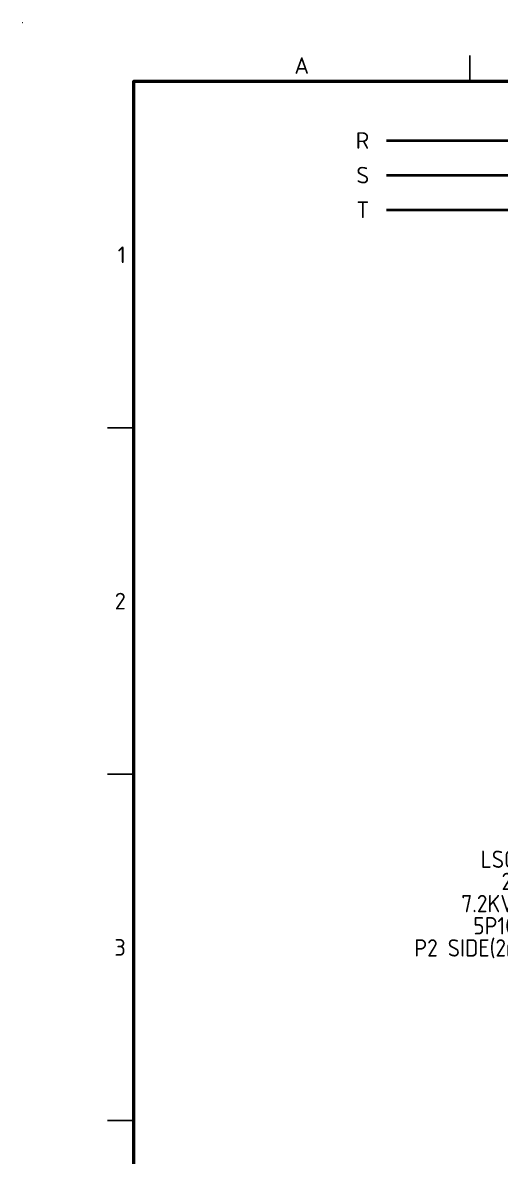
# Model space of a CAD drawing. Header units: millimetres. Extents: x 0 to 556, y 1 to 306.
# Drawn here: x 0 to 68.9, y 128.3 to 292 of the extents above; entities that cross this region are included whole.
import ezdxf
from ezdxf.enums import TextEntityAlignment as Align

# ---------------------------------------------------------------- set-up
doc = ezdxf.new("R2010")
doc.units = ezdxf.units.MM
doc.layers.add('BUS&POWER CABLE', color=2, linetype='Continuous', lineweight=40)
doc.layers.add('Sheet Out Line', color=2, linetype='Continuous', lineweight=50)
for name, color, linetype in [('MISC', 7, 'Continuous'), ('Normal Text', 7, 'Continuous'), ('Sheet Line', 3, 'Continuous'), ('Sheet Text', 2, 'Continuous'), ('SYMS', 7, 'Continuous'), ('TAGS', 7, 'Continuous'), ('TERMS', 7, 'Continuous')]:
    doc.layers.add(name, color=color, linetype=linetype)
doc.styles.add('WD', font='ISOCP2.shx')
doc.styles.add('WD_IEC', font='ISOCP2.shx', dxfattribs={"width": 1.1, "height": 2.4, "bigfont": 'whgtxt.shx'})

# ---------------------------------------------------------------- blocks, each defined once
blk = doc.blocks.new('VDA1_CT1')
for p, q in [((0, -5), (0, 5)), ((0, 2.5), (2.5, 2.5)), ((0, -2.5), (2.5, -2.5))]:
    blk.add_line(p, q)
for centre, start, end in [((0, 1.25), 90, 270.1236), ((0, -1.25), 90.1236, 270)]:
    blk.add_arc(centre, 1.25, start, end)
at = {"style": 'WD_IEC', "width": 1.05}
blk.add_attdef('TERM01', text='', height=1.4, rotation=90, dxfattribs=at).set_placement((-0.02, 2.76), align=Align.BOTTOM_LEFT)
at = {"style": 'WD_IEC'}
for tag, p in [('TAG1', (-3.54, 3.07)), ('RATING11', (-3.54, -0.02)), ('RATING1', (-3.54, -3.22)), ('RATING2', (-3.54, -6.42)), ('RATING3', (-3.54, -9.62)), ('RATING4', (-3.54, -12.82))]:
    blk.add_attdef(tag, text='', height=2.5, dxfattribs=at).set_placement(p, align=Align.RIGHT)
at = {"flags": 1}
for tag, p, height, style in [('X2TERM01', (0, 5), 0.08, 'WD'), ('X2TERM03', (2.5, 2.5), 0.08, 'WD'), ('X8TERM04', (2.5, -2.5), 0.08, 'WD'), ('LOC', (4.42, -5.91), 1, 'WD_IEC'), ('INST', (4.53, -4.65), 1, 'WD_IEC'), ('X8TERM02', (0, -5), 0.08, 'WD'), ('FAMILY', (4.43, -7.27), 1, 'WD_IEC'), ('CAT', (4.47, -8.52), 1, 'WD_IEC'), ('MFG', (4.41, -9.77), 1, 'WD_IEC'), ('ASSYCODE', (4.28, -11.08), 1, 'WD_IEC')]:
    blk.add_attdef(tag, p, '', height=height, dxfattribs=dict(at, style=style))
at = {"style": 'WD_IEC'}
for tag, p in [('TERM03', (0.3, 0.67)), ('TERM04', (0.32, -2.28))]:
    blk.add_attdef(tag, text='', height=1.1, dxfattribs=at).set_placement(p, align=Align.BOTTOM_LEFT)
at = {"style": 'WD_IEC', "width": 1.05}
blk.add_attdef('TERM02', text='', height=1.4, rotation=90, dxfattribs=at).set_placement((-0.06, -2.83), align=Align.BOTTOM_RIGHT)
blk = doc.blocks.new('LSSA3')
blk.add_circle((0, 292), 0.01)
at = {"layer": 'Sheet Line'}
for p, q in [((64.5, 283.5), (64.5, 287.25)), ((16, 233.5), (12.25, 233.5)), ((16, 183.5), (12.25, 183.5)), ((16, 133.5), (12.25, 133.5))]:
    blk.add_line(p, q, dxfattribs=at)
at = {"layer": 'Sheet Out Line'}
blk.add_lwpolyline([(16, 6.5), (404, 6.5), (404, 283.5), (16, 283.5)], close=True, dxfattribs=at)
at = {"style": 'WD_IEC', "width": 1.1}
for tag, height, p in [('DESC4', 2.4, (57.5, 39.5)), ('CUSTOMERS31', 3.8, (219, 38)), ('TITLE1', 3.6, (333, 37.5)), ('CUSTOMERS21', 3.8, (219, 35.25)), ('DESC3', 2.4, (57.5, 33.5)), ('CUSTOMERS32', 3.8, (219, 32.5)), ('TITLE2', 3.6, (333, 32.5)), ('CUSTOMERS22', 3.8, (219, 29.75)), ('RN', 3.5, (398, 28.75)), ('DESC2', 2.4, (57.5, 27.5)), ('CUSTOMERS33', 3.8, (219, 27)), ('TITLE3', 3.6, (333, 27.5)), ('DESC1', 2.4, (57.5, 21.5)), ('FILE', 2.4, (314, 18.5)), ('WORKNO', 3.5, (365.5, 18.5)), ('DESC0', 2.4, (57.5, 15.5)), ('SHN', 2.4, (395, 12)), ('TSH', 2.4, (401, 9))]:
    blk.add_attdef(tag, text='', height=height, dxfattribs=at).set_placement(p, align=Align.MIDDLE_CENTER)
at = {"style": 'WD_IEC'}
for tag, p in [('DATE4', (96.5, 39.5)), ('DRWN4', (111.5, 39.5)), ('DSGN4', (126.5, 39.5)), ('CHKD4', (141.5, 39.5)), ('APPD4', (156.5, 39.5)), ('DATE3', (96.5, 33.5)), ('DRWN3', (111.5, 33.5)), ('DSGN3', (126.5, 33.5)), ('CHKD3', (141.5, 33.5)), ('APPD3', (156.5, 33.5)), ('DATE2', (96.5, 27.5)), ('DRWN2', (111.5, 27.5)), ('DSGN2', (126.5, 27.5)), ('CHKD2', (141.5, 27.5)), ('APPD2', (156.5, 27.5)), ('DATE1', (96.5, 21.5)), ('DRWN1', (111.5, 21.5)), ('DSGN1', (126.5, 21.5)), ('CHKD1', (141.5, 21.5)), ('APPD1', (156.5, 21.5)), ('DATE0', (96.5, 15.5)), ('DRWN0', (111.5, 15.5)), ('DSGN0', (126.5, 15.5)), ('CHKD0', (141.5, 15.5)), ('APPD0', (156.5, 15.5))]:
    blk.add_attdef(tag, text='', height=2.4, dxfattribs=at).set_placement(p, align=Align.MIDDLE_CENTER)
at = {"style": 'WD_IEC', "width": 1.1}
for tag, p in [('DWG1ST', (345, 10.5)), ('DWGNO', (373.49, 10.5))]:
    blk.add_attdef(tag, text='', height=3.5, dxfattribs=at).set_placement(p, align=Align.MIDDLE_LEFT)
at = {"style": 'WD_IEC', "width": 1.1, "flags": 9}
blk.add_attdef('WD_TB', (0, 0), '', height=2.4, dxfattribs=at)
at = {"layer": 'Sheet Text', "style": 'WD_IEC', "width": 1.1}
blk.add_text('A', height=2.4, dxfattribs=at).set_placement((40.25, 284.62), align=Align.CENTER)
for s, p in [('1', (14.88, 258.5)), ('2', (14.88, 208.5)), ('3', (14.88, 158.5))]:
    blk.add_text(s, height=2.4, dxfattribs=at).set_placement(p, align=Align.MIDDLE_RIGHT)

msp = doc.modelspace()

# ---------------------------------------------------------------- linework, layer by layer
at = {"layer": 'BUS&POWER CABLE'}
for p, q in [((52.5, 275), (122.5, 275)), ((52.5, 270), (122.5, 270)), ((52.5, 265), (122.5, 265))]:
    msp.add_line(p, q, dxfattribs=at)

# ---------------------------------------------------------------- block references
at = {"layer": 'SYMS'}
msp.add_blockref('LSSA3', (0, 0), dxfattribs=at)
ref = msp.add_blockref('VDA1_CT1', (82.5, 170), dxfattribs=at)
ref.add_attrib('TERM04', '11S2', dxfattribs={"layer": 'TERMS', "height": 1.1, "style": 'WD_IEC'}).set_placement((82.82, 167.72), align=Align.BOTTOM_LEFT)
ref.add_attrib('TERM03', '11S1', dxfattribs={"layer": 'TERMS', "height": 1.1, "style": 'WD_IEC'}).set_placement((82.8, 170.67), align=Align.BOTTOM_LEFT)
ref.add_attrib('TERM02', '1P2', dxfattribs={"layer": 'TERMS', "height": 1.4, "rotation": 90, "style": 'WD_IEC', "width": 1.05}).set_placement((82.44, 167.17), align=Align.BOTTOM_RIGHT)
ref.add_attrib('TERM01', '1P1', dxfattribs={"layer": 'TERMS', "height": 1.4, "rotation": 90, "style": 'WD_IEC', "width": 1.05}).set_placement((82.48, 172.76), align=Align.BOTTOM_LEFT)
ref.add_attrib('RATING4', 'P2 SIDE(2nd TB)', dxfattribs={"layer": 'MISC', "height": 2.5, "style": 'WD_IEC'}).set_placement((78.96, 157.18), align=Align.RIGHT)
ref.add_attrib('RATING3', '5P10,25KA', dxfattribs={"layer": 'MISC', "height": 2.5, "style": 'WD_IEC'}).set_placement((78.96, 160.38), align=Align.RIGHT)
ref.add_attrib('RATING2', '7.2KV,40VA', dxfattribs={"layer": 'MISC', "height": 2.5, "style": 'WD_IEC'}).set_placement((78.96, 163.58), align=Align.RIGHT)
ref.add_attrib('RATING1', '200/5A', dxfattribs={"layer": 'MISC', "height": 2.5, "style": 'WD_IEC'}).set_placement((78.96, 166.78), align=Align.RIGHT)
ref.add_attrib('RATING11', 'LSC-401A', dxfattribs={"layer": 'MISC', "height": 2.5, "style": 'WD_IEC'}).set_placement((78.96, 169.98), align=Align.RIGHT)
ref.add_attrib('TAG1', 'T01', dxfattribs={"layer": 'TAGS', "height": 2.5, "style": 'WD_IEC'}).set_placement((78.96, 173.07), align=Align.RIGHT)

# ---------------------------------------------------------------- texts
at = {"layer": 'Normal Text', "char_height": 2.4, "width": 2.5, "attachment_point": 6, "style": 'WD_IEC'}
for s, insert in [('R', (50, 275)), ('S', (50, 270)), ('T', (50, 265))]:
    msp.add_mtext(s, dxfattribs=dict(at, insert=insert))

doc.saveas('drawing.dxf')
